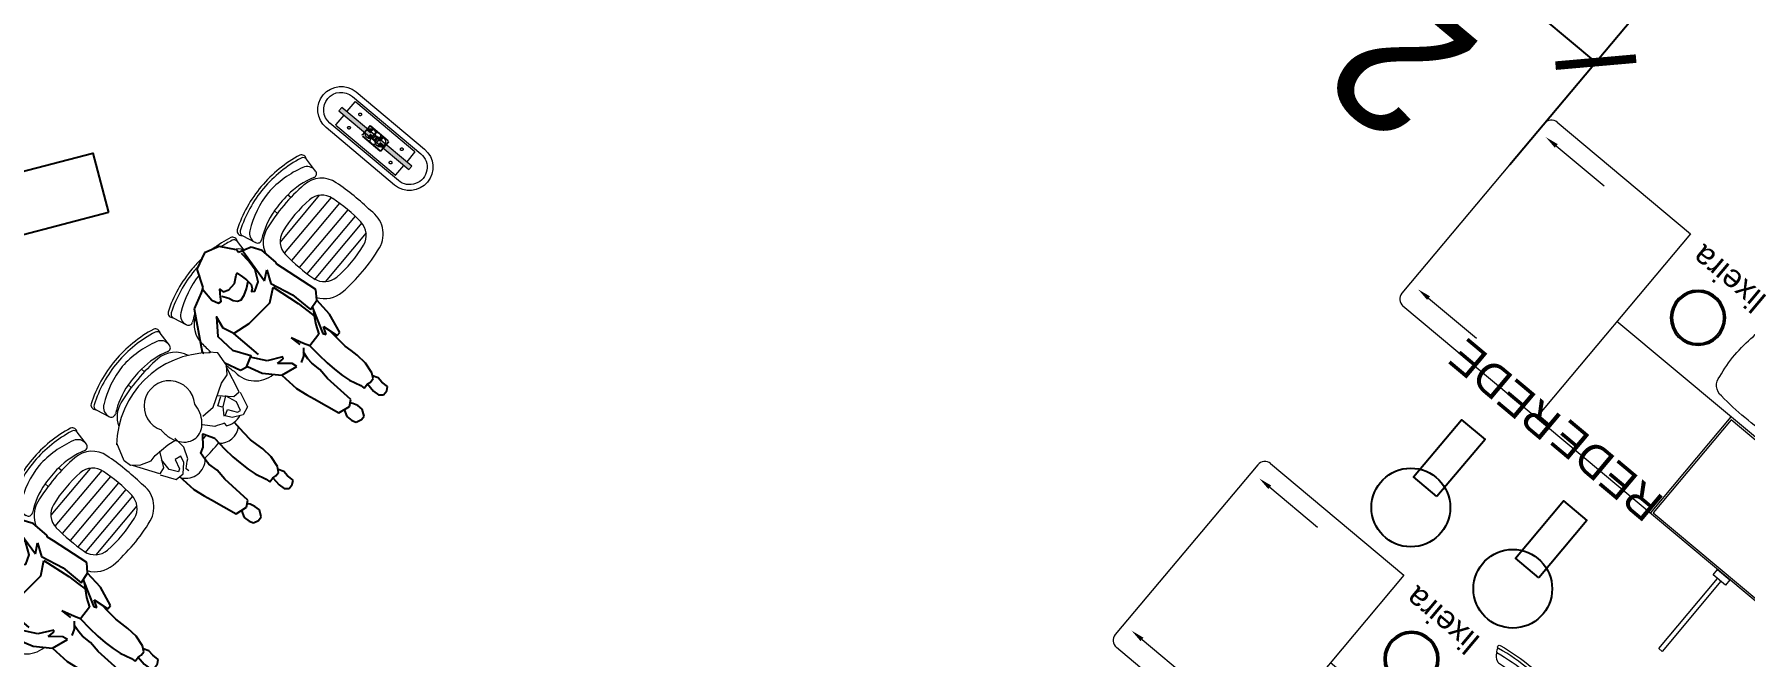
# Model space of a CAD drawing. Header units: metres. Extents: x 822482 to 822767, y 9662202 to 9662512.
# Drawn here: x 822624.96 to 822632.44, y 9662427.8 to 9662430.52 of the extents above; entities that cross this region are included whole.
import ezdxf

# ---------------------------------------------------------------- set-up
doc = ezdxf.new("R2010")
doc.units = ezdxf.units.M
doc.linetypes.add('20006_ARQ_1400_3PV$0$CRF-ECN-L-LAY-EP-BASE-1PROP3$0$CRF-JFO-L-LAY-EQP-1PROP2$0$BHA_BASE_4PROP$0$2rdfBSE1$0$DASHED', pattern=[0.75, 0.5, -0.25])
doc.linetypes.add('20006_ARQ_1400_3PV$0$HIDDEN2', pattern=[0.1875, 0.125, -0.0625])
for name, color, linetype, lineweight in [('#ARQ_MOB', 250, 'Continuous', 0), ('ALVENARIA', 5, 'Continuous', 15), ('ARQ_NE_EXPOSITORES DIVERSOS', 251, 'Continuous', 0), ('ARQ_NE_MOBILIÁRIOS', 251, 'Continuous', 0)]:
    doc.layers.add(name, color=color, linetype=linetype, lineweight=lineweight)
for name, color, linetype in [('20006_ARQ_1000_3PV$0$ARQ-SAN', 9, 'Continuous'), ('ARQ_NE_EQUIPAMENTOS', 7, 'Continuous'), ('FERRAGEM', 46, 'Continuous'), ('MULHER_CIMA', 7, 'Continuous')]:
    doc.layers.add(name, color=color, linetype=linetype)
doc.layers.add('ARQ_NE_COTAS', color=7, linetype='Continuous', true_color=0x000000)
doc.styles.add('Arial', font='arial.ttf', dxfattribs={"height": 0.6})
doc.styles.get("Standard").update_dxf_attribs({"font": 'arial.ttf'})
doc.dimstyles.new('1-300', dxfattribs={"dimtxt": 0.6, "dimasz": 0.25, "dimexe": 0.25, "dimexo": 0.25, "dimgap": 0.25, "dimtad": 1, "dimzin": 4, "dimdsep": 46, "dimtxsty": 'Arial', "dimblk": 'ARCHTICK', "dimcen": 0.25, "dimclrd": 256, "dimclre": 256, "dimclrt": 256, "dimadec": 0, "dimazin": 0, "dimtfac": 0.066667, "dimtix": 1, "dimtofl": 0, "dimtmove": 0, "dimatfit": 3, "dimldrblk": 'ARCHTICK', "dimfxl": 0.25, "dimtvp": 1, "dimtolj": 1, "dimtzin": 0, "dimarcsym": 0})

# ---------------------------------------------------------------- blocks, each defined once
blk = doc.blocks.new('EXP_3')
at = {"linetype": 'Continuous', "transparency": 33554687}
for p, q in [((721.7684, -102.7269), (721.7744, -102.7269)), ((721.7684, -104.1019), (721.7684, -102.7269)), ((721.7688, -102.7517), (721.7688, -102.7391)), ((721.7822, -102.7389), (721.769, -102.7389)), ((721.769, -102.7519), (721.7822, -102.7519)), ((721.7691, -102.7376), (721.7691, -102.7389)), ((721.7691, -102.7519), (721.7691, -102.7532)), ((721.7765, -102.7374), (721.7693, -102.7374)), ((721.7693, -102.7534), (721.7765, -102.7534)), ((721.7744, -102.7269), (721.7744, -102.7374)), ((721.7744, -102.7534), (721.7744, -104.0754)), ((721.7767, -102.7376), (721.7767, -102.7389)), ((721.7767, -102.7519), (721.7767, -102.7532)), ((721.7795, -102.7391), (721.7795, -102.7517)), ((721.7824, -102.7364), (721.7824, -102.7544)), ((721.7535, -104.0152), (721.7535, -102.8152)), ((721.5146, -104.1186), (721.5146, -104.6015)), ((721.5206, -104.1186), (721.5146, -104.1186)), ((721.5151, -104.1258), (721.5151, -104.1384)), ((721.5153, -104.1256), (721.5153, -104.1243)), ((721.5153, -104.1256), (721.5284, -104.1256)), ((721.5155, -104.1241), (721.5227, -104.1241)), ((721.5206, -104.1241), (721.5206, -104.1186)), ((721.5229, -104.1256), (721.5229, -104.1243)), ((721.5257, -104.1384), (721.5257, -104.1258)), ((721.5286, -104.1411), (721.5286, -104.1231)), ((721.5316, -104.1201), (721.534, -104.1201)), ((721.5342, -104.6085), (721.5342, -104.1086)), ((721.7684, -104.1019), (721.7744, -104.1019)), ((721.7688, -104.0897), (721.7688, -104.0771)), ((721.7822, -104.0769), (721.769, -104.0769)), ((721.769, -104.0899), (721.7822, -104.0899)), ((721.7691, -104.0756), (721.7691, -104.0769)), ((721.7691, -104.0899), (721.7691, -104.0912)), ((721.7765, -104.0754), (721.7693, -104.0754)), ((721.7693, -104.0914), (721.7765, -104.0914)), ((721.7744, -104.0914), (721.7744, -104.1019)), ((721.7767, -104.0756), (721.7767, -104.0769)), ((721.7767, -104.0899), (721.7767, -104.0912)), ((721.7795, -104.0771), (721.7795, -104.0897)), ((721.7824, -104.0744), (721.7824, -104.0924)), ((721.7831, -104.606), (721.7831, -104.1111)), ((723.2182, -104.1236), (723.2182, -104.5935)), ((721.5153, -104.1399), (721.5153, -104.1386)), ((721.5284, -104.1386), (721.5153, -104.1386)), ((721.5227, -104.1401), (721.5155, -104.1401)), ((721.5206, -104.5777), (721.5206, -104.1401)), ((721.5229, -104.1399), (721.5229, -104.1386)), ((721.534, -104.1441), (721.5316, -104.1441)), ((723.2081, -104.2736), (723.2081, -104.4435)), ((723.2155, -104.2639), (723.2155, -104.2586)), ((723.2155, -104.2586), (723.2182, -104.2586)), ((723.2181, -104.2636), (723.2182, -104.2636)), ((723.2081, -104.3435), (721.7831, -104.3435)), ((723.2081, -104.3735), (721.7836, -104.3735)), ((723.2081, -104.3735), (721.7836, -104.3735)), ((723.2155, -104.4585), (723.2155, -104.4532)), ((723.2182, -104.4585), (723.2155, -104.4585)), ((723.2182, -104.4535), (723.2181, -104.4535)), ((721.5151, -104.5794), (721.5151, -104.592)), ((721.5153, -104.5792), (721.5153, -104.5779)), ((721.5153, -104.5792), (721.5284, -104.5792)), ((721.5155, -104.5777), (721.5227, -104.5777)), ((721.5229, -104.5792), (721.5229, -104.5779)), ((721.5257, -104.592), (721.5257, -104.5794)), ((721.5286, -104.5947), (721.5286, -104.5767)), ((721.5316, -104.5737), (721.534, -104.5737)), ((721.5206, -104.6015), (721.5146, -104.6015)), ((721.5153, -104.5935), (721.5153, -104.5922)), ((721.5284, -104.5922), (721.5153, -104.5922)), ((721.5227, -104.5937), (721.5155, -104.5937)), ((721.5206, -104.6015), (721.5206, -104.5937)), ((721.5229, -104.5935), (721.5229, -104.5922)), ((721.534, -104.5977), (721.5316, -104.5977)), ((721.5357, -104.6085), (721.6583, -104.6085)), ((721.7806, -104.6085), (721.6597, -104.6085)), ((721.7684, -104.6152), (721.7744, -104.6152)), ((721.7684, -104.6552), (721.7684, -106.0302)), ((721.7744, -104.6657), (721.7744, -104.6552)), ((723.2212, -104.6235), (723.2452, -104.6235)), ((721.7688, -104.6674), (721.7688, -104.68)), ((721.769, -104.6672), (721.7822, -104.6672)), ((721.7822, -104.6802), (721.769, -104.6802)), ((721.7691, -104.6672), (721.7691, -104.6659)), ((721.7691, -104.6815), (721.7691, -104.6802)), ((721.7693, -104.6657), (721.7765, -104.6657)), ((721.7765, -104.6817), (721.7693, -104.6817)), ((721.7744, -104.6817), (721.7744, -106.0037)), ((721.7767, -104.6672), (721.7767, -104.6659)), ((721.7767, -104.6815), (721.7767, -104.6802)), ((721.7795, -104.68), (721.7795, -104.6674)), ((721.7824, -104.6827), (721.7824, -104.6647)), ((721.7535, -104.7419), (721.7535, -105.9419)), ((721.7688, -105.1134), (721.7688, -105.126)), ((721.769, -105.1132), (721.7822, -105.1132)), ((721.7822, -105.1262), (721.769, -105.1262)), ((721.7691, -105.1132), (721.7691, -105.1119)), ((721.7691, -105.1275), (721.7691, -105.1262)), ((721.7693, -105.1117), (721.7765, -105.1117)), ((721.7765, -105.1277), (721.7693, -105.1277)), ((721.7767, -105.1132), (721.7767, -105.1119)), ((721.7767, -105.1275), (721.7767, -105.1262)), ((721.7795, -105.126), (721.7795, -105.1134)), ((721.7824, -105.1287), (721.7824, -105.1107)), ((721.7688, -105.5594), (721.7688, -105.572)), ((721.769, -105.5592), (721.7822, -105.5592)), ((721.7822, -105.5722), (721.769, -105.5722)), ((721.7691, -105.5592), (721.7691, -105.5579)), ((721.7691, -105.5735), (721.7691, -105.5722)), ((721.7693, -105.5577), (721.7765, -105.5577)), ((721.7765, -105.5737), (721.7693, -105.5737)), ((721.7767, -105.5592), (721.7767, -105.5579)), ((721.7767, -105.5735), (721.7767, -105.5722)), ((721.7795, -105.572), (721.7795, -105.5594)), ((721.7824, -105.5747), (721.7824, -105.5567)), ((721.7691, -106.0052), (721.7691, -106.0039)), ((721.7693, -106.0037), (721.7765, -106.0037)), ((721.7767, -106.0052), (721.7767, -106.0039)), ((721.7824, -106.0207), (721.7824, -106.0027)), ((721.7684, -106.0302), (721.7744, -106.0302)), ((721.7688, -106.0054), (721.7688, -106.018)), ((721.769, -106.0052), (721.7822, -106.0052)), ((721.7822, -106.0182), (721.769, -106.0182)), ((721.7691, -106.0195), (721.7691, -106.0182)), ((721.7765, -106.0197), (721.7693, -106.0197)), ((721.7744, -106.0302), (721.7744, -106.0197)), ((721.7767, -106.0195), (721.7767, -106.0182)), ((721.7795, -106.018), (721.7795, -106.0054))]:
    blk.add_line(p, q, dxfattribs=at)
at = {"transparency": 33554687}
for p, q in [((721.7854, -102.7334), (721.788, -102.7334)), ((721.7854, -102.7574), (721.788, -102.7574)), ((721.7854, -104.0714), (721.788, -104.0714)), ((721.7854, -104.0954), (721.788, -104.0954)), ((721.7854, -104.6617), (721.788, -104.6617)), ((721.7854, -104.6857), (721.788, -104.6857)), ((721.7854, -105.1077), (721.788, -105.1077)), ((721.7854, -105.1317), (721.788, -105.1317)), ((721.7854, -105.5537), (721.788, -105.5537)), ((721.7854, -105.5777), (721.788, -105.5777)), ((721.7854, -105.9997), (721.788, -105.9997)), ((721.7854, -106.0237), (721.788, -106.0237))]:
    blk.add_line(p, q, dxfattribs=at)
for points in [[(721.788, -104.1069), (721.788, -102.7219)], [(721.788, -102.7219), (722.037, -102.7219), (722.037, -104.1069), (721.788, -104.1069)], [(721.9121, -104.1069), (721.9121, -102.7219)], [(721.5342, -104.6085), (721.7831, -104.6085), (721.7831, -104.1086), (721.5342, -104.1086)], [(721.5342, -104.1086), (721.5342, -104.6085)], [(721.6583, -104.6085), (721.6583, -104.1086)], [(723.2182, -104.1361), (723.1882, -104.1361), (723.1882, -104.0908), (723.2182, -104.0908), (723.2182, -104.6263)], [(723.2182, -104.6235), (723.2482, -104.6235), (723.2482, -104.0936), (723.2182, -104.0936)], [(723.2182, -104.581), (723.1882, -104.581), (723.1882, -104.6263), (723.2182, -104.6263)], [(721.788, -104.6502), (721.788, -106.0352)], [(721.788, -106.0352), (722.037, -106.0352), (722.037, -104.6502), (721.788, -104.6502)], [(721.9121, -104.6502), (721.9121, -106.0352)]]:
    blk.add_lwpolyline(points, dxfattribs=at)
at = {"linetype": 'Continuous', "transparency": 33554687}
for centre in [(723.2002, -104.1134), (723.2002, -104.6037)]:
    blk.add_circle(centre, 0.0067, dxfattribs=at)
for centre, radius, start, end in [((721.8325, -102.8152), 0.079, 144.1498, 180), ((721.769, -102.7391), 0.0002, 90, 180), ((721.769, -102.7517), 0.0002, 180, 270), ((721.7693, -102.7376), 0.000212, 87.48155, 176.81488), ((721.7693, -102.7532), 0.000212, 183.18512, 272.51845), ((721.8325, -102.8152), 0.079, 129.35098, 137.27721), ((721.7765, -102.7376), 0.0002, 0, 90), ((721.7765, -102.7532), 0.0002, 270, 0), ((721.7822, -102.7387), 0.0002, 270, 0), ((721.7822, -102.7521), 0.0002, 0, 90), ((721.7854, -102.7364), 0.003, 90, 180), ((721.7854, -102.7544), 0.003, 180, 270), ((721.8325, -104.0152), 0.079, 180, 215.8502), ((721.5153, -104.1258), 0.0002, 90, 180), ((721.5155, -104.1243), 0.000212, 87.48155, 176.81488), ((721.5227, -104.1243), 0.0002, 0, 90), ((721.5284, -104.1254), 0.0002, 270, 0), ((721.5316, -104.1231), 0.003, 90, 180), ((721.534, -104.1203), 0.0002, 0, 90), ((721.769, -104.0771), 0.0002, 90, 180), ((721.769, -104.0897), 0.0002, 180, 270), ((721.7693, -104.0756), 0.000212, 87.48155, 176.81488), ((721.7693, -104.0912), 0.000212, 183.18512, 272.51845), ((721.8325, -104.0152), 0.079, 222.72279, 230.64902), ((721.7765, -104.0756), 0.0002, 0, 90), ((721.7765, -104.0912), 0.0002, 270, 0), ((721.7822, -104.0767), 0.0002, 270, 0), ((721.7822, -104.0901), 0.0002, 0, 90), ((721.7854, -104.0744), 0.003, 90, 180), ((721.7854, -104.0924), 0.003, 180, 270), ((721.5153, -104.1384), 0.0002, 180, 270), ((721.5155, -104.1399), 0.000212, 183.18512, 272.51845), ((721.5227, -104.1399), 0.0002, 270, 0), ((721.5284, -104.1388), 0.0002, 0, 90), ((721.5316, -104.1411), 0.003, 180, 270), ((721.534, -104.1439), 0.0002, 270, 0), ((723.2181, -104.2736), 0.01, 90, 180), ((723.2055, -104.3585), 0.00357, 43.25666, 180), ((723.2055, -104.3585), 0.00357, 43.25666, 316.74334), ((723.2181, -104.4435), 0.01, 180, 270), ((721.5153, -104.5794), 0.0002, 90, 180), ((721.5155, -104.5779), 0.000212, 87.48155, 176.81488), ((721.5227, -104.5779), 0.0002, 0, 90), ((721.5284, -104.579), 0.0002, 270, 0), ((721.5316, -104.5767), 0.003, 90, 180), ((721.534, -104.5739), 0.0002, 0, 90), ((721.5153, -104.592), 0.0002, 180, 270), ((721.5155, -104.5935), 0.000212, 183.18512, 272.51845), ((721.5227, -104.5935), 0.0002, 270, 0), ((721.5284, -104.5924), 0.0002, 0, 90), ((721.5316, -104.5947), 0.003, 180, 270), ((721.534, -104.5975), 0.0002, 270, 0), ((721.8325, -104.7419), 0.079, 144.1498, 180), ((721.769, -104.6674), 0.0002, 90, 180), ((721.769, -104.68), 0.0002, 180, 270), ((721.7693, -104.6659), 0.000212, 87.48155, 176.81488), ((721.7693, -104.6815), 0.000212, 183.18512, 272.51845), ((721.8325, -104.7419), 0.079, 129.35098, 137.27721), ((721.7765, -104.6659), 0.0002, 0, 90), ((721.7765, -104.6815), 0.0002, 270, 0), ((721.7822, -104.667), 0.0002, 270, 0), ((721.7822, -104.6804), 0.0002, 0, 90), ((721.7854, -104.6647), 0.003, 90, 180), ((721.7854, -104.6827), 0.003, 180, 270), ((721.769, -105.1134), 0.0002, 90, 180), ((721.769, -105.126), 0.0002, 180, 270), ((721.7693, -105.1119), 0.000212, 87.48155, 176.81488), ((721.7693, -105.1275), 0.000212, 183.18512, 272.51845), ((721.7765, -105.1119), 0.0002, 0, 90), ((721.7765, -105.1275), 0.0002, 270, 0), ((721.7822, -105.113), 0.0002, 270, 0), ((721.7822, -105.1264), 0.0002, 0, 90), ((721.7854, -105.1107), 0.003, 90, 180), ((721.7854, -105.1287), 0.003, 180, 270), ((721.7854, -105.5567), 0.003, 90, 180), ((721.769, -105.5594), 0.0002, 90, 180), ((721.769, -105.572), 0.0002, 180, 270), ((721.7693, -105.5579), 0.000212, 87.48155, 176.81488), ((721.7693, -105.5735), 0.000212, 183.18512, 272.51845), ((721.7765, -105.5579), 0.0002, 0, 90), ((721.7765, -105.5735), 0.0002, 270, 0), ((721.7822, -105.559), 0.0002, 270, 0), ((721.7822, -105.5724), 0.0002, 0, 90), ((721.7854, -105.5747), 0.003, 180, 270), ((721.8325, -105.9419), 0.079, 180, 215.8502), ((721.7693, -106.0039), 0.000212, 87.48155, 176.81488), ((721.8325, -105.9419), 0.079, 222.72279, 230.64902), ((721.7765, -106.0039), 0.0002, 0, 90), ((721.7854, -106.0027), 0.003, 90, 180), ((721.769, -106.0054), 0.0002, 90, 180), ((721.769, -106.018), 0.0002, 180, 270), ((721.7693, -106.0195), 0.000212, 183.18512, 272.51845), ((721.7765, -106.0195), 0.0002, 270, 0), ((721.7822, -106.005), 0.0002, 270, 0), ((721.7822, -106.0184), 0.0002, 0, 90), ((721.7854, -106.0207), 0.003, 180, 270)]:
    blk.add_arc(centre, radius, start, end, dxfattribs=at)
for centre, major_axis, start_param, end_param in [((721.7793, -102.7391), (0.000211, 0), 0, 1.570796), ((721.7793, -102.7517), (-0.000211, 0), 1.570796, 3.141593), ((721.5255, -104.1258), (-0.000211, 0), 3.141594, 4.712389), ((721.7793, -104.0771), (0.000211, 0), 0, 1.570796), ((721.7793, -104.0897), (-0.000211, 0), 1.570796, 3.141593), ((721.5255, -104.1384), (0.000211, 0), 4.712389, 6.283185), ((721.5255, -104.5794), (-0.000211, 0), 3.141594, 4.712389), ((721.5255, -104.592), (0.000211, 0), 4.712389, 6.283185), ((721.7793, -104.6674), (-0.000211, 0), 3.141593, 4.712389), ((721.7793, -104.68), (0.000211, 0), 4.712389, 6.283185), ((721.7793, -105.1134), (-0.000211, 0), 3.141593, 4.712389), ((721.7793, -105.126), (0.000211, 0), 4.712389, 6.283185), ((721.7793, -105.5594), (-0.000211, 0), 3.141593, 4.712389), ((721.7793, -105.572), (0.000211, 0), 4.712389, 6.283185), ((721.7793, -106.0054), (-0.000211, 0), 3.141593, 4.712389), ((721.7793, -106.018), (0.000211, 0), 4.712389, 6.283185)]:
    blk.add_ellipse(centre, major_axis=major_axis, ratio=0.9477, start_param=start_param, end_param=end_param, dxfattribs=at)
blk = doc.blocks.new('VDDIM_DEFAULT')
at = {"linetype": 'Continuous', "lineweight": -2, "extrusion": (0, 0, -1)}
blk.add_hatch(color=0, dxfattribs=at).paths.add_polyline_path([(0, 0), (1, -0.1665), (1, 0.1665)])
blk = doc.blocks.new('20006_ARQ_1400_3PV$0$CADEIRA')
for p, q in [((-1114.1724, -321.1704), (-1114.1724, -321.1498)), ((-1114.1252, -321.1705), (-1114.1253, -321.1498))]:
    blk.add_line(p, q)
blk.add_lwpolyline([(-1114.2288, -321.1433, -0.414214), (-1114.3489, -321.0233, -0.089611), (-1114.3489, -320.7933, -0.414214), (-1114.2889, -320.7333, -0.04626), (-1114.0089, -320.7333, -0.414214), (-1113.9489, -320.7933, -0.089611), (-1113.9489, -321.0233, -0.414214), (-1114.0688, -321.1433, -0.088566)], format="xyb", close=True)
for points in [[(-1114.1386, -321.2246, 0.053278), (-1113.9729, -321.2097, -1.041839), (-1113.9701, -321.2244, -0.05325), (-1114.1388, -321.2396, -0.047646), (-1114.3276, -321.2245, -1.041839), (-1114.3248, -321.2097, 0.047578), (-1114.1391, -321.2246)], [(-1113.9702, -321.2095, 0.271734), (-1113.9786, -321.1909, -0.053337), (-1114.1381, -321.2054, -0.047695), (-1114.3191, -321.191, 0.271734), (-1114.3275, -321.2096)], [(-1113.9786, -321.1909, 0.189609), (-1114.0056, -321.1637, 0.221082), (-1114.0137, -321.1614, -0.044762), (-1114.1373, -321.1704), (-1114.1404, -321.1704, -0.038554), (-1114.284, -321.1614, 0.221082), (-1114.2921, -321.1637, 0.189609), (-1114.3191, -321.191)]]:
    blk.add_lwpolyline(points, format="xyb")
blk = doc.blocks.new('lixeira esxritorio')
at = {"layer": '20006_ARQ_1000_3PV$0$ARQ-SAN'}
for radius in [12, 11.29]:
    blk.add_circle((59684, -4692), radius, dxfattribs=at)
blk = doc.blocks.new('CAIXA')
at = {"layer": 'ARQ_NE_MOBILIÁRIOS', "transparency": 33554687}
for points in [[(723.4219, -107.8693), (723.4459, -107.8853), (723.4565, -107.8693), (723.464, -107.8619), (723.4714, -107.8545), (723.4541, -107.8371)], [(723.4219, -108.3009), (723.4459, -108.3168), (723.4565, -108.3009), (723.464, -108.2934), (723.4714, -108.286), (723.4541, -108.2687)]]:
    blk.add_hatch(color=256, dxfattribs=at).paths.add_polyline_path(points)
for p, q in [((723.1225, -107.5458), (725.6425, -107.5458)), ((724.2324, -108.0958), (724.2324, -107.5458)), ((724.8824, -108.5958), (724.8824, -107.5458)), ((723.0825, -108.0558), (723.0825, -107.5858)), ((725.6825, -108.5558), (725.6825, -107.5858)), ((723.1225, -108.0958), (724.8824, -108.0958)), ((723.2764, -108.0958), (723.2764, -108.558)), ((723.413, -108.0708), (723.4845, -108.0708)), ((723.4487, -108.035), (723.4487, -108.1065)), ((723.8824, -108.0958), (723.8824, -108.5958)), ((723.3142, -108.5958), (723.8824, -108.5958)), ((723.3142, -108.5958), (723.8824, -108.5958)), ((725.6425, -108.5958), (724.8824, -108.5958))]:
    blk.add_line(p, q, dxfattribs=at)
for points in [[(723.803, -107.5158), (723.803, -107.1158), (723.822, -107.1158), (723.822, -107.5158)], [(725.5792, -107.6446), (725.3061, -107.6446)], [(725.5792, -108.5139), (725.3061, -108.5139)]]:
    blk.add_lwpolyline(points, dxfattribs=at)
for points in [[(724.2224, -107.5558), (723.1225, -107.5558), (723.1225, -108.0858), (724.2224, -108.0858)], [(723.7775, -107.5458), (723.7775, -107.5158), (723.8475, -107.5158), (723.8475, -107.5458)], [(723.3987, -107.7708), (723.4987, -107.7708), (723.4987, -108.3708), (723.3987, -108.3708)], [(723.4269, -107.8099), (723.412, -107.8248), (723.4392, -107.852), (723.4219, -107.8693), (723.4813, -107.9089), (723.4565, -107.8693), (723.4714, -107.8545)], [(723.4269, -108.2415), (723.412, -108.2563), (723.4392, -108.2835), (723.4219, -108.3009), (723.4813, -108.3404), (723.4565, -108.3009), (723.4714, -108.286)]]:
    blk.add_lwpolyline(points, close=True, dxfattribs=at)
for centre, radius, start, end in [((723.1225, -107.5858), 0.04, 90, 180), ((725.6425, -107.5858), 0.04, 0, 90), ((723.1225, -108.0558), 0.04, 180, 270), ((723.3142, -108.558), 0.0378, 180, 270), ((725.6425, -108.5558), 0.04, 270, 0)]:
    blk.add_arc(centre, radius, start, end, dxfattribs=at)
at = {"layer": 'ARQ_NE_MOBILIÁRIOS', "transparency": 33554687, "xscale": -0.06000000022351753, "yscale": 0.06000000022351753, "zscale": 0.01000000003725292, "rotation": 180}
for p in [(725.6392, -107.6446), (725.6392, -108.5139)]:
    blk.add_blockref('VDDIM_DEFAULT', p, dxfattribs=at)
at = {"layer": 'ARQ_NE_MOBILIÁRIOS', "transparency": 33554687, "rotation": 0.02459345063217278}
blk.add_blockref('20006_ARQ_1400_3PV$0$CADEIRA', (1838.1939, 213.0724), dxfattribs=at)
at = {"layer": 'ARQ_NE_MOBILIÁRIOS', "transparency": 33554687, "xscale": -0.01, "yscale": 0.01, "zscale": 0.01}
blk.add_blockref('lixeira esxritorio', (1321.4608, -61.4157), dxfattribs=at)
at = {"layer": 'ARQ_NE_MOBILIÁRIOS', "transparency": 33554687, "insert": (724.6283, -108.5529), "char_height": 0.1, "width": 3.46, "attachment_point": 5, "style": 'Arial'}
blk.add_mtext('lixeira', dxfattribs=at)
blk = doc.blocks.new('CALUNGAS SENTADOS')
at = {"color": 8}
for p, q in [((-0.1985, -0.0247), (-0.2629, -0.0105)), ((-0.1985, -0.0247), (-0.2629, -0.0105)), ((-0.0728, -0.0694), (-0.0728, -0.3883)), ((-0.0728, -0.0694), (-0.0728, -0.3883)), ((-0.0275, -0.0652), (-0.0275, -0.3925)), ((-0.0275, -0.0652), (-0.0275, -0.3925)), ((0.0179, -0.064), (0.0179, -0.3937)), ((0.0179, -0.064), (0.0179, -0.3937)), ((0.0612, -0.0651), (0.0612, -0.3937)), ((0.0612, -0.0651), (0.0612, -0.3937)), ((0.1017, -0.0691), (0.1017, -0.3937)), ((0.1017, -0.0691), (0.1017, -0.3937)), ((-0.1182, -0.0954), (-0.1182, -0.3623)), ((-0.1182, -0.0954), (-0.1182, -0.3623)), ((0.1444, -0.0896), (0.1444, -0.3688)), ((0.1444, -0.0896), (0.1444, -0.3688)), ((-0.2076, -0.1835), (-0.2249, -0.1835)), ((-0.2076, -0.1835), (-0.2249, -0.1835)), ((-0.2076, -0.2742), (-0.2249, -0.2742)), ((-0.2076, -0.2742), (-0.2249, -0.2742)), ((-0.2629, -0.4472), (-0.1985, -0.4331)), ((-0.2629, -0.4472), (-0.1985, -0.4331)), ((-0.2164, -0.4907), (-0.2629, -0.4805)), ((-0.2076, -0.7441), (-0.2249, -0.7441)), ((-0.2629, -0.9171), (-0.1985, -0.903)), ((-0.1985, -1.0192), (-0.2629, -1.0051)), ((-0.2076, -1.1781), (-0.2249, -1.1781)), ((-0.2076, -1.2687), (-0.2249, -1.2687)), ((-0.2629, -1.4417), (-0.1985, -1.4276))]:
    blk.add_line(p, q, dxfattribs=at)
at = {"color": 8, "linetype": 'Continuous'}
for p, q in [((-0.0143, -0.9091), (-0.047, -0.9323)), ((0.0492, -0.9257), (-0.0143, -0.9091)), ((0.0785, -0.9566), (0.0492, -0.9257)), ((0.1666, -0.9802), (0.051, -0.9317)), ((0.0825, -1.0004), (0.0785, -0.9566)), ((0.1223, -1.105), (0.0825, -1.0004)), ((0.1019, -1.0555), (0.1613, -1.011)), ((0.134, -1.0869), (0.1178, -1.0467)), ((0.1856, -1.0209), (0.1319, -1.0319)), ((0.1319, -1.0319), (0.1532, -1.0758)), ((0.1613, -1.011), (0.1666, -0.9802)), ((0.1699, -0.9779), (0.237, -1.0066)), ((0.2229, -1.0387), (0.1856, -1.0209)), ((0.2448, -1.0453), (0.2148, -1.0863)), ((0.2177, -1.0522), (0.2229, -1.0387)), ((0.237, -1.0066), (0.2448, -1.0453)), ((0.1123, -1.1638), (0.1223, -1.105)), ((0.1527, -1.0786), (0.134, -1.0869)), ((0.1532, -1.0758), (0.183, -1.1039)), ((0.177, -1.0712), (0.2177, -1.0522)), ((0.1867, -1.0988), (0.177, -1.0712)), ((0.2148, -1.0863), (0.1867, -1.0988)), ((0.1364, -1.1931), (0.1331, -1.1934)), ((0.182, -1.1643), (0.1364, -1.1931)), ((0.22, -1.128), (0.2048, -1.1266)), ((0.0761, -1.359), (0.0889, -1.318)), ((0.1364, -1.3204), (0.0805, -1.3154)), ((0.182, -1.3491), (0.1364, -1.3204)), ((0.0642, -1.4289), (0.0761, -1.359)), ((0.0667, -1.4023), (0.1261, -1.4468)), ((0.1515, -1.359), (0.1418, -1.3866)), ((0.1418, -1.3866), (0.1824, -1.4056)), ((0.1876, -1.4191), (0.1504, -1.4369)), ((0.1795, -1.3715), (0.1515, -1.359)), ((0.2095, -1.4125), (0.1795, -1.3715)), ((0.1824, -1.4056), (0.1876, -1.4191)), ((0.22, -1.3854), (0.2048, -1.3869)), ((-0.0258, -1.5345), (-0.0999, -1.496)), ((0.1314, -1.4776), (0.0158, -1.5261)), ((0.0397, -1.5053), (0.065, -1.4579)), ((0.065, -1.4579), (0.0642, -1.4289)), ((0.1504, -1.4369), (0.0966, -1.4259)), ((0.1261, -1.4468), (0.1314, -1.4776)), ((0.1346, -1.4799), (0.2017, -1.4512)), ((0.0092, -1.5318), (-0.0258, -1.5345)), ((0.0429, -1.503), (0.0092, -1.5318))]:
    blk.add_line(p, q, dxfattribs=at)
for points in [[(0.1511, -1.2567, 0.124746), (0.1484, -1.2218, 0.105774), (0.1273, -1.1865, 0.08674), (0.0933, -1.1607, 0.069932), (0.0519, -1.1463, 0.076839)], [(0.0125, -1.3266, 0.006752), (0.0167, -1.3274, 0.076839), (0.0648, -1.3281, 0.08674), (0.1053, -1.3151, 0.105774), (0.137, -1.2888, 0.124746), (0.1511, -1.2567, 0.124746)]]:
    blk.add_lwpolyline(points, format="xyb", dxfattribs=at)
for centre, radius, start, end in [((0.2233, -1.2441), 0.4101, 130.11033, 219.04943), ((-0.0275, -1.2234), 0.1107, 44.15063, 291.1882)]:
    blk.add_arc(centre, radius, start, end, dxfattribs=at)
at = {"color": 8}
for centre, major_axis, ratio, start_param, end_param in [((0.0179, -1.1335), (-0.8016, 0.8016), 1, -0.855297, -0.684004), ((0.0179, -1.1335), (-0.8016, 0.8016), 1, -0.855297, -0.684004), ((0.1109, -0.1241), (0.0864, 0.0864), 1, 5.672911, 7.182518), ((0.1109, -0.1241), (0.0864, 0.0864), 1, 5.672911, 7.182518), ((0.2277, -0.2268), (-0.3995, 0.3995), 1, 0.401752, 0.789012), ((0.2277, -0.2268), (-0.3995, 0.3995), 1, 0.401752, 0.789012), ((0.2403, -0.2329), (0.3995, 0.3995), 1, 1.972549, 2.349034), ((0.2403, -0.2329), (0.3995, 0.3995), 1, 1.972549, 2.349034), ((0.1437, -0.2438), (-0.3117, 0.3117), 1, 0.326028, 0.751615), ((0.1437, -0.2438), (-0.3117, 0.3117), 1, 0.326028, 0.751615), ((-0.2783, -0.0254), (-0.0145, 0.0145), 1, -1.521953, 0.272536), ((-0.2783, -0.0254), (-0.0145, 0.0145), 1, -1.521953, 0.272536), ((-0.2668, -0.0282), (-0.0128, 0.0128), 1, -1.001547, 0.401752), ((-0.2668, -0.0282), (-0.0128, 0.0128), 1, -1.001547, 0.401752), ((-0.2108, -0.0684), (0.0321, 0.0321), 1, 0.56925, 1.896824), ((-0.2108, -0.0684), (0.0321, 0.0321), 1, 0.56925, 1.896824), ((0.1202, -0.212), (-0.2448, 0.2448), 1, 0.301328, 0.703109), ((0.1202, -0.212), (-0.2448, 0.2448), 1, 0.301328, 0.703109), ((-0.0852, -0.1203), (-0.0814, 0.0814), 1, -0.684004, 0.629879), ((-0.0852, -0.1203), (-0.0814, 0.0814), 1, -0.684004, 0.629879), ((-0.2024, -0.0424), (-0.0128, 0.0128), 1, 3.44292, 5.281639), ((-0.2024, -0.0424), (-0.0128, 0.0128), 1, 3.44292, 5.281639), ((-0.0564, -0.1507), (0.0586, 0.0586), 1, 0.886793, 2.200675), ((-0.0564, -0.1507), (0.0586, 0.0586), 1, 0.886793, 2.200675), ((0.0179, -0.8802), (-0.5772, 0.5772), 1, -0.882554, -0.684004), ((0.0179, -0.8802), (-0.5772, 0.5772), 1, -0.882554, -0.684004), ((0.0886, -0.151), (-0.0586, 0.0586), 1, 4.08251, 5.396393), ((0.0886, -0.151), (-0.0586, 0.0586), 1, 4.08251, 5.396393), ((0.6074, -0.2289), (0.5772, 0.5772), 1, 2.200675, 2.511714), ((0.6074, -0.2289), (0.5772, 0.5772), 1, 2.200675, 2.511714), ((0.4423, -0.2289), (0.4156, 0.4156), 1, 2.200675, 2.511714), ((0.4423, -0.2289), (0.4156, 0.4156), 1, 2.200675, 2.511714), ((-0.41, -0.2292), (0.4156, 0.4156), 1, 5.342268, 5.653306), ((-0.41, -0.2292), (0.4156, 0.4156), 1, 5.342268, 5.653306), ((-0.5751, -0.2292), (0.5772, 0.5772), 1, 5.342268, 5.653306), ((-0.5751, -0.2292), (0.5772, 0.5772), 1, 5.342268, 5.653306), ((0.2695, -0.2289), (0.3511, 0.3511), 1, 2.26473, 2.447659), ((0.2695, -0.2289), (0.3511, 0.3511), 1, 2.26473, 2.447659), ((0.2277, -0.2309), (0.3995, 0.3995), 1, 2.352581, 2.73984), ((0.2277, -0.2309), (0.3995, 0.3995), 1, 2.352581, 2.73984), ((0.2403, -0.2248), (-0.3995, 0.3995), 1, 0.792558, 1.169044), ((0.2403, -0.2248), (-0.3995, 0.3995), 1, 0.792558, 1.169044), ((0.1437, -0.214), (-0.3117, 0.3117), 1, 0.819181, 1.244768), ((0.1437, -0.214), (-0.3117, 0.3117), 1, 0.819181, 1.244768), ((0.1202, -0.2457), (0.2448, 0.2448), 1, 2.438484, 2.840265), ((0.1202, -0.2457), (0.2448, 0.2448), 1, 2.438484, 2.840265), ((-0.0852, -0.3375), (-0.0814, 0.0814), 1, 0.940917, 1.907275), ((-0.0852, -0.3375), (-0.0814, 0.0814), 1, 0.940917, 1.907275), ((-0.0564, -0.307), (-0.0586, 0.0586), 1, 0.940917, 2.2548), ((-0.0564, -0.307), (-0.0586, 0.0586), 1, 0.940917, 2.2548), ((0.0886, -0.3074), (0.0586, 0.0586), 1, 4.028385, 5.342268), ((0.0886, -0.3074), (0.0586, 0.0586), 1, 4.028385, 5.342268), ((0.1119, -0.3349), (-0.0857, 0.0857), 1, 2.763389, 3.754739), ((0.1119, -0.3349), (-0.0857, 0.0857), 1, 2.763389, 3.754739), ((-0.2783, -0.4323), (0.0145, 0.0145), 1, 2.869057, 4.663546), ((-0.2783, -0.4323), (0.0145, 0.0145), 1, 2.869057, 4.663546), ((-0.2668, -0.4295), (0.0128, 0.0128), 1, 2.73984, 4.143139), ((-0.2668, -0.4295), (0.0128, 0.0128), 1, 2.73984, 4.143139), ((-0.2108, -0.3893), (-0.0321, 0.0321), 1, 1.244768, 2.572343), ((-0.2108, -0.3893), (-0.0321, 0.0321), 1, 1.244768, 2.572343), ((-0.2024, -0.4153), (0.0128, 0.0128), 1, 4.143139, 5.981858), ((-0.2024, -0.4153), (0.0128, 0.0128), 1, 4.143139, 5.981858), ((0.0179, 0.4225), (0.5772, 0.5772), 1, 3.825596, 4.024147), ((0.0179, 0.4225), (0.5772, 0.5772), 1, 3.825596, 4.024147), ((0.2277, -0.6968), (-0.3995, 0.3995), 1, 0.401752, 0.571558), ((0.2403, -0.7028), (0.3995, 0.3995), 1, 1.972549, 2.07099), ((-0.2783, -0.4954), (-0.0145, 0.0145), 1, -1.521953, 0.272536), ((-0.2668, -0.4982), (-0.0128, 0.0128), 1, -1.001547, 0.401752), ((-0.2108, -0.5383), (0.0321, 0.0321), 1, 0.941646, 1.896824), ((0.1109, -0.594), (0.0864, 0.0864), 1, 6.213809, 6.547934), ((0.2277, -0.6968), (-0.3995, 0.3995), 1, 0.681766, 0.789012), ((0.2277, -0.7008), (0.3995, 0.3995), 1, 2.352581, 2.73984), ((0.2403, -0.7028), (0.3995, 0.3995), 1, 2.308379, 2.349034), ((0.2403, -0.6948), (-0.3995, 0.3995), 1, 0.792558, 1.169044), ((0.1437, -0.6839), (-0.3117, 0.3117), 1, 0.819181, 1.244768), ((-0.2108, -0.8593), (-0.0321, 0.0321), 1, 1.244768, 2.572343), ((0.1202, -0.7157), (0.2448, 0.2448), 1, 2.727533, 2.840265), ((-0.2024, -0.8853), (0.0128, 0.0128), 1, 4.143139, 5.981858), ((-0.0852, -0.8074), (-0.0814, 0.0814), 1, 1.160924, 2.2548), ((0.1119, -0.8048), (-0.0857, 0.0857), 1, 2.232808, 3.754739), ((-0.5751, -0.6991), (0.5772, 0.5772), 1, 5.342268, 5.342668), ((-0.2783, -0.9022), (0.0145, 0.0145), 1, 2.869057, 4.663546), ((-0.2668, -0.8994), (0.0128, 0.0128), 1, 2.73984, 4.143139), ((0.0179, 0.2059), (0.8016, 0.8016), 1, 3.825596, 3.87712), ((0.0179, 0.2059), (0.8016, 0.8016), 1, 3.955991, 3.99689), ((0.2277, -1.2214), (-0.3995, 0.3995), 1, 0.401752, 0.789012), ((0.2403, -1.2274), (0.3995, 0.3995), 1, 1.972549, 2.349034), ((0.1437, -1.2383), (-0.3117, 0.3117), 1, 0.326028, 0.751615), ((-0.2783, -1.02), (-0.0145, 0.0145), 1, -1.521953, 0.272536), ((-0.2668, -1.0228), (-0.0128, 0.0128), 1, -1.001547, 0.401752), ((-0.2108, -1.0629), (0.0321, 0.0321), 1, 0.56925, 1.896824), ((0.1202, -1.2065), (-0.2448, 0.2448), 1, 0.301328, 0.703109), ((-0.0852, -1.1148), (0.0536, 0.102), 0.999252, 0.672326, 1.899028), ((-0.2024, -1.0369), (-0.0128, 0.0128), 1, 3.44292, 5.281639), ((0.6074, -1.2234), (0.5772, 0.5772), 1, 2.200675, 2.511714), ((0.2695, -1.2234), (0.3511, 0.3511), 1, 2.26473, 2.447659), ((0.2277, -1.2254), (0.3995, 0.3995), 1, 2.352581, 2.73984), ((0.2403, -1.2194), (-0.3995, 0.3995), 1, 0.792558, 1.169044), ((0.1437, -1.2085), (-0.3117, 0.3117), 1, 0.819181, 1.244768), ((0.1202, -1.2403), (0.2448, 0.2448), 1, 2.438484, 2.840265), ((-0.41, -1.2237), (0.4156, 0.4156), 1, 5.467846, 5.506045), ((-0.5751, -1.2237), (0.5772, 0.5772), 1, 5.403078, 5.516886), ((-0.2108, -1.3839), (-0.0321, 0.0321), 1, 1.244768, 2.572343), ((-0.0852, -1.332), (-0.0814, 0.0814), 1, 0.940917, 1.852655), ((-0.2024, -1.4099), (0.0128, 0.0128), 1, 4.143139, 5.981858), ((-0.2783, -1.4268), (0.0145, 0.0145), 1, 2.869057, 4.663546), ((-0.2668, -1.424), (0.0128, 0.0128), 1, 2.73984, 4.143139)]:
    blk.add_ellipse(centre, major_axis=major_axis, ratio=ratio, start_param=start_param, end_param=end_param, dxfattribs=at)
at = {"layer": 'ALVENARIA', "color": 8, "linetype": 'Continuous', "ltscale": 0.1}
blk.add_line((0.2017, -1.4512), (0.2095, -1.4125), dxfattribs=at)
for centre, radius, start, end in [((0.1536, -1.0767), 0.0839, 321.50126, 12.8227), ((0.1914, -1.1434), 0.0835, 307.6511, 33.40555), ((0.1763, -1.3542), 0.0848, 296.65767, 38.78921), ((0.2434, -1.3002), 0.00133, 51.14914, 218.78924)]:
    blk.add_arc(centre, radius, start, end, dxfattribs=at)
for points in [[(0.2048, -1.1266), (0.182, -1.1643)], [(0.2048, -1.3869), (0.182, -1.3491)]]:
    blk.add_spline(points, degree=3, dxfattribs=at)
at = {"layer": 'FERRAGEM', "color": 8, "linetype": 'Continuous', "ltscale": 0.5}
for p, q in [((-0.0142, -0.5339), (0.1155, -0.5178)), ((0.1155, -0.5178), (0.1706, -0.5153)), ((0.1706, -0.5153), (0.204, -0.5137)), ((0.204, -0.5137), (0.2331, -0.5386)), ((0.3498, -0.5249), (0.3007, -0.5202)), ((0.2331, -0.5386), (0.2705, -0.5621)), ((0.2705, -0.5621), (0.2734, -0.6264)), ((0.3919, -0.5286), (0.3498, -0.5249)), ((0.4253, -0.527), (0.3919, -0.5286)), ((0.4588, -0.5255), (0.4253, -0.527)), ((0.5092, -0.5288), (0.4588, -0.5255)), ((0.5574, -0.5434), (0.5092, -0.5288)), ((0.5777, -0.5592), (0.5574, -0.5434)), ((0.5921, -0.5418), (0.5675, -0.5513)), ((0.5737, -0.593), (0.5786, -0.5788)), ((0.5747, -0.6154), (0.5737, -0.593)), ((0.5737, -0.593), (0.6143, -0.5996)), ((0.5786, -0.5788), (0.5777, -0.5592)), ((0.6174, -0.5462), (0.5921, -0.5418)), ((0.6143, -0.5996), (0.6422, -0.5983)), ((0.6481, -0.5448), (0.6174, -0.5462)), ((0.6422, -0.5983), (0.6582, -0.5835)), ((0.6572, -0.5612), (0.6481, -0.5448)), ((0.6582, -0.5835), (0.6572, -0.5612)), ((0.2459, -0.6361), (0.188, -0.6527)), ((0.188, -0.6527), (0.2354, -0.6505)), ((0.2734, -0.6264), (0.2459, -0.6361)), ((0.2579, -0.6523), (0.2815, -0.6792)), ((0.3036, -0.6754), (0.2697, -0.6658)), ((0.2734, -0.6264), (0.3296, -0.6322)), ((0.3296, -0.6322), (0.38, -0.6355)), ((0.38, -0.6355), (0.422, -0.6364)), ((0.422, -0.6364), (0.4666, -0.6343)), ((0.4666, -0.6343), (0.5027, -0.6299)), ((0.5027, -0.6299), (0.5552, -0.6163)), ((0.5552, -0.6163), (0.5747, -0.6154)), ((0.2815, -0.6792), (0.2911, -0.7068)), ((0.329, -0.6798), (0.3036, -0.6754)), ((0.3736, -0.6778), (0.329, -0.6798)), ((0.4243, -0.6867), (0.3736, -0.6778)), ((0.5614, -0.6916), (0.4243, -0.6867)), ((0.5594, -0.7701), (0.5766, -0.7189)), ((0.5766, -0.7189), (0.5614, -0.6916)), ((0.568, -0.7445), (0.5965, -0.76)), ((0.5797, -0.6991), (0.569, -0.7051)), ((0.6018, -0.6925), (0.5797, -0.6991)), ((0.5797, -0.6991), (0.5797, -0.6991)), ((0.6269, -0.6914), (0.6018, -0.6925)), ((0.6529, -0.7098), (0.6269, -0.6914)), ((0.6436, -0.7522), (0.6538, -0.7294)), ((0.6538, -0.7294), (0.6529, -0.7098)), ((0.125, -0.8001), (-0.0155, -0.7985)), ((0.2625, -0.8041), (0.3488, -0.8077)), ((0.3488, -0.8077), (0.4015, -0.7997)), ((0.4015, -0.7997), (0.4375, -0.7925)), ((0.4375, -0.7925), (0.5594, -0.7701)), ((0.5965, -0.76), (0.6244, -0.7587)), ((0.6244, -0.7587), (0.6436, -0.7522)), ((0.2971, -1.1045), (0.2347, -1.096)), ((0.3391, -1.1082), (0.2971, -1.1045)), ((0.3726, -1.1067), (0.3391, -1.1082)), ((0.406, -1.1051), (0.3726, -1.1067)), ((0.4565, -1.1084), (0.406, -1.1051)), ((0.5047, -1.123), (0.4565, -1.1084)), ((0.5393, -1.1214), (0.5148, -1.1309)), ((0.5647, -1.1259), (0.5393, -1.1214)), ((0.45, -1.2095), (0.5024, -1.1959)), ((0.5024, -1.1959), (0.5219, -1.195)), ((0.5249, -1.1389), (0.5047, -1.123)), ((0.5209, -1.1727), (0.5258, -1.1584)), ((0.5219, -1.195), (0.5209, -1.1727)), ((0.5209, -1.1727), (0.5615, -1.1792)), ((0.5258, -1.1584), (0.5249, -1.1389)), ((0.5615, -1.1792), (0.5894, -1.1779)), ((0.5953, -1.1245), (0.5647, -1.1259)), ((0.5894, -1.1779), (0.6055, -1.1632)), ((0.6045, -1.1408), (0.5953, -1.1245)), ((0.6055, -1.1632), (0.6045, -1.1408)), ((0.1642, -1.2236), (0.1623, -1.2242)), ((0.1623, -1.2242), (0.1997, -1.2668)), ((0.2157, -1.2055), (0.1642, -1.2236)), ((0.1997, -1.2668), (0.2093, -1.2943)), ((0.2157, -1.2055), (0.2768, -1.2119)), ((0.2768, -1.2119), (0.3273, -1.2152)), ((0.3273, -1.2152), (0.3692, -1.216)), ((0.3692, -1.216), (0.4138, -1.214)), ((0.4138, -1.214), (0.45, -1.2095)), ((0.243, -1.3025), (0.209, -1.2929)), ((0.2683, -1.3069), (0.243, -1.3025)), ((0.3129, -1.3049), (0.2683, -1.3069)), ((0.3636, -1.3137), (0.3129, -1.3049)), ((0.5008, -1.3187), (0.3636, -1.3137)), ((0.4988, -1.3971), (0.516, -1.346)), ((0.516, -1.346), (0.5008, -1.3187)), ((0.5191, -1.3262), (0.5083, -1.3322)), ((0.5411, -1.3196), (0.5191, -1.3262)), ((0.5191, -1.3262), (0.5191, -1.3262)), ((0.5662, -1.3185), (0.5411, -1.3196)), ((0.5922, -1.3369), (0.5662, -1.3185)), ((0.5931, -1.3564), (0.5922, -1.3369)), ((0.3409, -1.4268), (0.3769, -1.4195)), ((0.3769, -1.4195), (0.4988, -1.3971)), ((0.5074, -1.3715), (0.5358, -1.3871)), ((0.5358, -1.3871), (0.5637, -1.3858)), ((0.5637, -1.3858), (0.583, -1.3793)), ((0.583, -1.3793), (0.5931, -1.3564)), ((0.2019, -1.4312), (0.2882, -1.4348)), ((0.2882, -1.4348), (0.3409, -1.4268))]:
    blk.add_line(p, q, dxfattribs=at)
at = {"layer": 'MULHER_CIMA', "color": 8}
for p, q in [((-0.1537, -0.441), (-0.2007, -0.4606)), ((-0.0754, -0.4418), (-0.1537, -0.441)), ((-0.0675, -0.4455), (-0.0754, -0.4418)), ((-0.0375, -0.4416), (-0.0675, -0.4455)), ((0.135, -0.4203), (-0.0375, -0.4416)), ((0.1682, -0.4547), (0.135, -0.4203)), ((-0.2419, -0.5104), (-0.3097, -0.5483)), ((-0.2286, -0.5141), (-0.2419, -0.5104)), ((-0.2007, -0.4606), (-0.2286, -0.5141)), ((-0.2195, -0.4966), (-0.0607, -0.5364)), ((-0.0845, -0.493), (-0.0329, -0.5277)), ((-0.0607, -0.5364), (-0.0845, -0.493)), ((-0.0329, -0.5277), (0.072, -0.5051)), ((0.072, -0.5051), (0.1734, -0.504)), ((0.1734, -0.504), (0.1682, -0.4547)), ((0.251, -0.4655), (0.1682, -0.4547)), ((0.1719, -0.4892), (0.2833, -0.5491)), ((0.3365, -0.4978), (0.251, -0.4655)), ((0.2653, -0.5242), (0.3361, -0.5163)), ((0.3361, -0.5163), (0.3365, -0.4978)), ((-0.3097, -0.5483), (-0.3416, -0.6107)), ((0.0186, -0.5942), (-0.0142, -0.5339)), ((0.2957, -0.5432), (0.2653, -0.5242)), ((0.2833, -0.5491), (0.2957, -0.5432)), ((-0.3416, -0.6107), (-0.3207, -0.6881)), ((-0.3207, -0.6881), (-0.2491, -0.7327)), ((-0.2491, -0.7327), (-0.2394, -0.754)), ((0.2149, -0.7398), (0.1728, -0.7967)), ((0.2639, -0.7367), (0.2147, -0.7767)), ((0.2147, -0.7767), (0.221, -0.746)), ((0.221, -0.746), (0.2149, -0.7398)), ((0.2625, -0.8041), (0.2877, -0.7326)), ((0.2877, -0.7326), (0.2639, -0.7367)), ((-0.2394, -0.754), (-0.2184, -0.8282)), ((0.1728, -0.7967), (0.1055, -0.8322)), ((0.1914, -0.8523), (0.2625, -0.8041)), ((-0.2184, -0.8282), (-0.0694, -0.9507)), ((0.1088, -0.9032), (0.1227, -0.8723)), ((0.1227, -0.8723), (0.1914, -0.8523)), ((-0.0694, -0.9507), (-0.0609, -0.9485)), ((0.0367, -0.9224), (0.1088, -0.9032))]:
    blk.add_line(p, q, dxfattribs=at)
for points in [[(-0.2433, -0.7391), (-0.183, -0.7498), (-0.1519, -0.7409), (-0.1481, -0.7272), (-0.1636, -0.7145), (-0.1872, -0.6901), (-0.1693, -0.6893), (-0.1554, -0.6662), (-0.154, -0.6302), (-0.172, -0.5966), (-0.1739, -0.5877), (-0.1456, -0.5849), (-0.1247, -0.584), (-0.0962, -0.5857), (-0.0807, -0.5969), (-0.0742, -0.6086), (-0.0642, -0.5977), (-0.0796, -0.5565), (-0.1244, -0.5256), (-0.1698, -0.5142), (-0.2157, -0.5096)], [(-0.161, -0.7069), (-0.1316, -0.695), (-0.1108, -0.6911), (-0.0949, -0.6799), (-0.0865, -0.666), (-0.0891, -0.6422), (-0.0994, -0.6142), (-0.1143, -0.5835)], [(0.0186, -0.5942), (0.0072, -0.7253), (-0.0155, -0.7985), (-0.0671, -0.8114), (-0.1202, -0.792), (-0.0608, -0.8546), (0.0264, -0.8593), (0.1031, -0.8253), (0.1205, -0.8771)]]:
    blk.add_lwpolyline(points, dxfattribs=at)
blk = doc.blocks.new('20006_ARQ_1400_3PV$0$ANTENA GATEWAY ACRILICO  MASTER')
at = {"ltscale": 0.05}
h = blk.add_hatch(dxfattribs=at)
h.set_pattern_fill('ANGLE', color=1)
h.set_pattern_definition([(0, (-4.449, 47.2795), (0, 6.985), [5.08, -1.905]), (90, (-4.449, 47.2795), (-6.985, 4e-16), [5.08, -1.905])])
h.paths.add_polyline_path([(0.01, 0.2), (-0.01, 0.2), (-0.01, -0.2), (0.01, -0.2)])
h = blk.add_hatch(color=0, dxfattribs=at)
h.dxf.hatch_style = 1
h.paths.add_polyline_path([(0.01, 0.2), (-0.01, 0.2), (-0.01, -0.2), (0.01, -0.2)])
at = {"color": 0, "ltscale": 0.05}
for p, q in [((-0.0674, -0.1689), (-0.0674, 0.1689)), ((-0.0109, 0.172), (-0.0649, 0.1715)), ((0.0647, 0.1715), (0.0107, 0.172)), ((0.0672, 0.1689), (0.0672, -0.1689)), ((-0.0649, -0.1715), (-0.0109, -0.172)), ((0.0107, -0.172), (0.0647, -0.1715))]:
    blk.add_line(p, q, dxfattribs=at)
at = {"color": 0, "linetype": '20006_ARQ_1400_3PV$0$CRF-ECN-L-LAY-EP-BASE-1PROP3$0$CRF-JFO-L-LAY-EQP-1PROP2$0$BHA_BASE_4PROP$0$2rdfBSE1$0$DASHED', "ltscale": 0.02}
for p, q in [((-0.0282, 0.0498), (-0.0282, -0.0498)), ((-0.027, 0.0498), (-0.027, -0.0498)), ((0.0234, 0.0546), (-0.0234, 0.0546)), ((0.0234, 0.0534), (-0.0234, 0.0534)), ((0.027, -0.0498), (0.027, 0.0498)), ((0.0282, -0.0498), (0.0282, 0.0498)), ((-0.0234, -0.0534), (0.0234, -0.0534)), ((-0.0234, -0.0546), (0.0234, -0.0546))]:
    blk.add_line(p, q, dxfattribs=at)
at = {"color": 0, "linetype": '20006_ARQ_1400_3PV$0$HIDDEN2', "ltscale": 0.05}
for p, q in [((-0.0137, 0.015), (0.015, 0.015)), ((-0.015, -0.015), (0.015, -0.015))]:
    blk.add_line(p, q, dxfattribs=at)
at = {"color": 0}
blk.add_line((-0.0137, 0), (0.0137, 0), dxfattribs=at)
at = {"color": 0, "ltscale": 0.05}
blk.add_lwpolyline([(0.01, 0.2), (-0.01, 0.2), (-0.01, -0.2), (0.01, -0.2)], close=True, dxfattribs=at)
at = {"color": 0, "linetype": '20006_ARQ_1400_3PV$0$HIDDEN2', "ltscale": 0.05}
for centre in [(-0.0381, 0.1187), (0.0381, 0.1187), (-0.0381, -0.1187), (0.0381, -0.1187)]:
    blk.add_circle(centre, 0.006, dxfattribs=at)
at = {"color": 0}
blk.add_circle((0, 0), 0.009, dxfattribs=at)
at = {"color": 0, "ltscale": 0.05}
for centre, start, end in [((-0.0648, 0.169), 90.47669, 180.09357), ((0.0647, 0.169), 359.9064, 89.52331), ((-0.0648, -0.169), 179.9064, 269.52331), ((0.0647, -0.169), 270.47669, 0.09357)]:
    blk.add_arc(centre, 0.00252, start, end, dxfattribs=at)
at = {"color": 0, "linetype": '20006_ARQ_1400_3PV$0$HIDDEN2', "ltscale": 0.05}
for centre, start, end in [((-0.0137, 0), 90, 265.17739), ((0.0137, 0), 270, 85.17739)]:
    blk.add_arc(centre, 0.015, start, end, dxfattribs=at)
at = {"color": 0, "linetype": '20006_ARQ_1400_3PV$0$CRF-ECN-L-LAY-EP-BASE-1PROP3$0$CRF-JFO-L-LAY-EQP-1PROP2$0$BHA_BASE_4PROP$0$2rdfBSE1$0$DASHED', "ltscale": 0.02}
for centre, radius, start, end in [((-0.0234, 0.0498), 0.0048, 90, 180), ((-0.0234, 0.0498), 0.0036, 90, 180), ((0.0234, 0.0498), 0.0048, 0, 90), ((0.0234, 0.0498), 0.0036, 0, 90), ((-0.0234, -0.0498), 0.0048, 180, 270), ((-0.0234, -0.0498), 0.0036, 180, 270), ((0.0234, -0.0498), 0.0048, 270, 0), ((0.0234, -0.0498), 0.0036, 270, 0)]:
    blk.add_arc(centre, radius, start, end, dxfattribs=at)
blk = doc.blocks.new('totemm')
at = {"layer": '#ARQ_MOB', "transparency": 33554687}
h = blk.add_hatch(color=256, dxfattribs=at)
h.dxf.hatch_style = 1
h.paths.add_polyline_path([(291.6709, 276.0375), (291.6709, 276.0595), (291.6929, 276.0595, -0.414214)])
h.paths.add_polyline_path([(291.6709, 276.0595), (291.6488, 276.0595, -0.414214), (291.6709, 276.0816)])
h = blk.add_hatch(color=256, dxfattribs=at)
h.dxf.hatch_style = 1
h.paths.add_polyline_path([(291.728, 276.0375), (291.728, 276.0595), (291.75, 276.0595, -0.414214)])
h.paths.add_polyline_path([(291.728, 276.0595), (291.7059, 276.0595, -0.414214), (291.728, 276.0816)])
for points in [[(291.893, 275.96), (291.502, 275.96, -1), (291.502, 276.164), (291.893, 276.164, -1)], [(291.502, 276.1385), (291.893, 276.1385, -1), (291.893, 275.9855), (291.502, 275.9855, -1)]]:
    blk.add_lwpolyline(points, format="xyb", close=True, dxfattribs=at)
for centre in [(291.6709, 276.0595), (291.728, 276.0595)]:
    blk.add_circle(centre, 0.0227, dxfattribs=at)
at = {"layer": '#ARQ_MOB', "transparency": 33554687, "rotation": 90}
blk.add_blockref('20006_ARQ_1400_3PV$0$ANTENA GATEWAY ACRILICO  MASTER', (291.6975, 276.062), dxfattribs=at)
blk = doc.blocks.new('_ARCHTICK')
at = {"color": 0, "linetype": 'ByBlock', "const_width": 0.15}
blk.add_lwpolyline([(-0.5, -0.5), (0.5, 0.5)], dxfattribs=at)
blk = doc.blocks.new('*D542')
at = {"layer": 'ARQ_NE_COTAS', "lineweight": -2, "transparency": 16777216}
for p, q in [((372.8391, -224.3304), (372.8391, -225.1657)), ((375.2978, -224.3304), (375.2978, -225.1657)), ((372.8391, -224.9157), (375.2978, -224.9157))]:
    blk.add_line(p, q, dxfattribs=at)
at = {"layer": 'Defpoints', "color": 0, "transparency": 16777216}
for p in [(372.8391, -224.0804), (375.2978, -224.0804), (375.2978, -224.9157)]:
    blk.add_point(p, dxfattribs=at)
at = {"layer": 'ARQ_NE_COTAS', "lineweight": -2, "transparency": 16777216, "xscale": 0.25, "yscale": 0.25, "zscale": 0.25, "rotation": 180}
blk.add_blockref('_ARCHTICK', (372.8391, -224.9157), dxfattribs=at)
at = {"layer": 'ARQ_NE_COTAS', "lineweight": -2, "transparency": 16777216, "xscale": 0.25, "yscale": 0.25, "zscale": 0.25}
blk.add_blockref('_ARCHTICK', (375.2978, -224.9157), dxfattribs=at)
at = {"layer": 'ARQ_NE_COTAS', "transparency": 16777216, "insert": (374.0684, -224.3593), "char_height": 0.6, "attachment_point": 5, "style": 'Arial'}
blk.add_mtext('\\A1;2.46', dxfattribs=at)
blk = doc.blocks.new('A$C8f1b9c42')
at = {"layer": 'ARQ_NE_EQUIPAMENTOS'}
blk.add_blockref('totemm', (85.0161, -497.2915), dxfattribs=at)
at = {"layer": 'ARQ_NE_EXPOSITORES DIVERSOS', "linetype": 'Continuous', "transparency": 33554687, "rotation": 0.02171589818977158}
blk.add_blockref('EXP_3', (-352.8828, -118.3147), dxfattribs=at)
blk.add_blockref('EXP_3', (-352.8828, -118.3147), dxfattribs=at)
at = {"layer": 'ARQ_NE_MOBILIÁRIOS', "linetype": 'Continuous', "rotation": 180.000000003544}
for p in [(376.6234, -219.4168), (376.6234, -220.9768)]:
    blk.add_blockref('CALUNGAS SENTADOS', p, dxfattribs=at)
at = {"layer": 'ARQ_NE_MOBILIÁRIOS', "linetype": 'Continuous', "transparency": 33554687, "rotation": 0.02171589818977158}
for p in [(-352.8843, -114.3347), (-352.8843, -114.3347), (-352.8843, -116.2847), (-352.8843, -116.2847)]:
    blk.add_blockref('CAIXA', p, dxfattribs=at)
at = {"layer": 'ARQ_NE_COTAS'}
dim = blk.add_linear_dim(base=(375.2978, -224.9157), p1=(372.8391, -224.0804), p2=(375.2978, -224.0804), dimstyle='1-300', dxfattribs=at)
dim.commit()
dim.dimension.update_dxf_attribs({"geometry": '*D542', "text_midpoint": (374.0684, -224.3593)})

msp = doc.modelspace()

# ---------------------------------------------------------------- linework, layer by layer
at = {"layer": 'ARQ_NE_COTAS', "color": 1}
msp.add_lwpolyline([(822625.2813, 9662429.7412), (822624.6809, 9662429.5841), (822624.6128, 9662429.8443), (822625.2132, 9662430.0014)], close=True, dxfattribs=at)
at = {"layer": 'ARQ_NE_COTAS', "color": 4}
for points in [[(822631.0911, 9662428.4977), (822630.9886, 9662428.5836), (822631.1988, 9662428.8342), (822631.3013, 9662428.7482)], [(822631.537, 9662428.1421), (822631.4345, 9662428.228), (822631.6447, 9662428.4786), (822631.7472, 9662428.3926)]]:
    msp.add_lwpolyline(points, close=True, dxfattribs=at)
for centre in [(822630.9769, 9662428.4498), (822631.4228, 9662428.0942)]:
    msp.add_circle(centre, 0.1722, dxfattribs=at)

# ---------------------------------------------------------------- block references
at = {"ltscale": 10, "rotation": 140.0090103764572}
msp.add_blockref('A$C8f1b9c42', (822772.889, 9662018.4697), dxfattribs=at)

# ---------------------------------------------------------------- texts
at = {"layer": 'ARQ_NE_COTAS', "color": 0, "char_height": 0.14212, "attachment_point": 1, "rotation": 140.00901}
for insert in [(822631.5537, 9662428.7343), (822631.9996, 9662428.3787)]:
    msp.add_mtext_dynamic_manual_height_columns('REDE', width=0.059546, gutter_width=0.7106, heights=[0], dxfattribs=dict(at, insert=insert))

doc.saveas('drawing.dxf')
